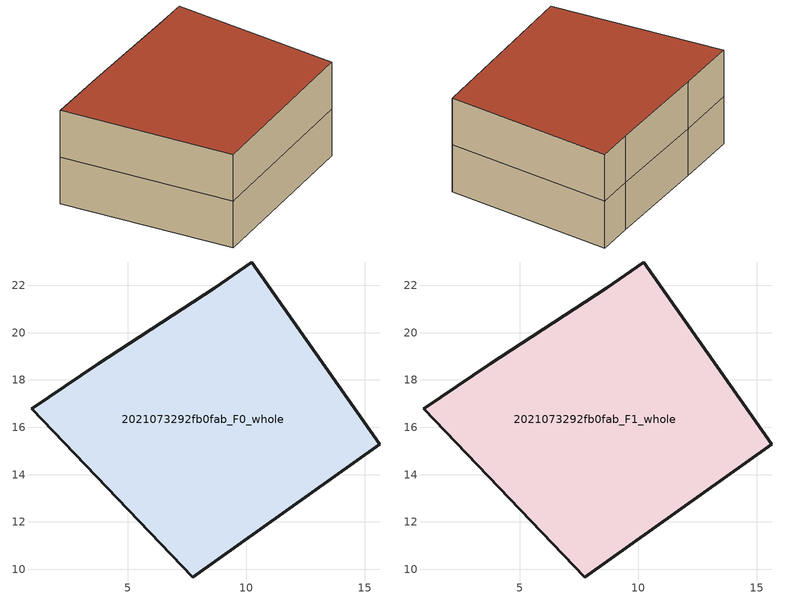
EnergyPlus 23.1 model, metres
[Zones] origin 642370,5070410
2021073292fb0fab_F0_whole
 floor ground (EU_floor_Construction): 10.24,22.98 15.64,15.28 7.74,9.68 0.93,16.78 3.74,18.68 8.64,21.88 z0
 wall outside (EU_wall_Construction): 0.93,16.78 7.74,9.68 15.64,15.28 10.24,22.98 8.64,21.88 3.74,18.68 0.93,16.78 z0:3
2021073292fb0fab_F1_whole
 floor to 2021073292fb0fab_F0_whole (EU_floor_Construction): 10.24,22.98 15.64,15.28 7.74,9.68 0.93,16.78 3.74,18.68 8.64,21.88 z3
 wall outside (EU_wall_Construction): 0.93,16.78 7.74,9.68 15.64,15.28 10.24,22.98 8.64,21.88 3.74,18.68 0.93,16.78 z3:6
 roof outside (EU_roof_Construction): 15.64,15.28 10.24,22.98 8.64,21.88 3.74,18.68 0.93,16.78 7.74,9.68 z6
[Building]
EU S2 Campaign: North Axis=0; Terrain=City; Solar Distribution=FullExterior
[Site:Location]
Lyon-Bron: Latitude=45.75; Longitude=5; Time Zone=1; Elevation=198
[SizingPeriod:WeatherFileDays]
AnnualSizingPeriod: Begin Month=1; Begin Day of Month=1; End Month=12; End Day of Month=31; Day of Week for Start Day=Monday; Use Weather File Daylight Saving Period=No; Use Weather File Rain and Snow Indicators=No
[MATERIAL]
EU_InternalMass_Material: Roughness=MediumRough; Thickness=0.1; Conductivity=1; Density=1800; Specific Heat=900; Thermal Absorptance=0.9; Solar Absorptance=0.7; Visible Absorptance=0.7
[MATERIAL:NOMASS] Roughness=MediumRough; Thermal Absorptance=0.9; Solar Absorptance=0.7; Visible Absorptance=0.7
Name | Thermal Resistance
EU_wall_NoMass | 0.87146
EU_roof_NoMass | 0.842276
EU_floor_NoMass | 0.496999
[CONSTRUCTION]
EU_wall_Construction: EU_wall_NoMass
EU_roof_Construction: EU_roof_NoMass
EU_floor_Construction: EU_floor_NoMass
EU_InternalMass_Construction: EU_InternalMass_Material
[ZONE] Type=1; Multiplier=1; Ceiling Height=autocalculate; Floor Area=autocalculate; Part of Total Floor Area=Yes
Name | Volume
2021073292fb0fab_F0_whole | 299.375
2021073292fb0fab_F1_whole | 299.376
[INTERNALMASS] Construction=EU_InternalMass_Construction; Surface Area=99.7918
Name | Zone or ZoneList
2021073292fb0fab_F0_whole_EU_InternalMass | 2021073292fb0fab_F0_whole
2021073292fb0fab_F1_whole_EU_InternalMass | 2021073292fb0fab_F1_whole
[OTHEREQUIPMENT] Fuel Type=Electricity; Design Level Calculation Method=Watts/Area; Power per Zone Floor Area=1; Fraction Latent=0; Fraction Radiant=0; Fraction Lost=0; Carbon Dioxide Generation Rate=0; EndUse Subcategory=EU_Step8_InternalGains
Name | Zone or ZoneList or Space or SpaceList | Schedule
EU_Step8_InternalGain_2021073292fb0fab_F0_whole_f000 | 2021073292fb0fab_F0_whole | EU_Step8_GainSchedule_2021073292fb0fab_F0_whole_f000
EU_Step8_InternalGain_2021073292fb0fab_F1_whole_f000 | 2021073292fb0fab_F1_whole | EU_Step8_GainSchedule_2021073292fb0fab_F1_whole_f000
[ZONEVENTILATION:DESIGNFLOWRATE] Schedule=EU_AlwaysOn; Design Flow Rate Calculation Method=AirChanges/Hour; Air Changes per Hour=0.425; Ventilation Type=Natural; Fan Pressure Rise=0; Fan Total Efficiency=1; Constant Term Coefficient=1; Temperature Term Coefficient=0; Velocity Term Coefficient=0; Velocity Squared Term Coefficient=0; Minimum Indoor Temperature=-100; Maximum Indoor Temperature=100; Delta Temperature=-100; Minimum Outdoor Temperature=-100; Maximum Outdoor Temperature=100; Maximum Wind Speed=40
Name | Zone or ZoneList or Space or SpaceList
EU_ConstantAir_2021073292fb0fab_F0_whole | 2021073292fb0fab_F0_whole
EU_ConstantAir_2021073292fb0fab_F1_whole | 2021073292fb0fab_F1_whole
[HVACTEMPLATE:THERMOSTAT] Constant Heating Setpoint=20; Constant Cooling Setpoint=50
EU_HeatOnly_2021073292fb0fab_F0_whole; EU_HeatOnly_2021073292fb0fab_F1_whole
[HVACTEMPLATE:ZONE:IDEALLOADSAIRSYSTEM] System Availability Schedule=EU_AlwaysOn; Maximum Heating Supply Air Temperature=50; Minimum Cooling Supply Air Temperature=13; Maximum Heating Supply Air Humidity Ratio=0.0156; Minimum Cooling Supply Air Humidity Ratio=0.0077; Heating Limit=NoLimit; Cooling Limit=NoLimit; Heating Availability Schedule=EU_AlwaysOn; Cooling Availability Schedule=EU_CoolingOff; Dehumidification Control Type=ConstantSensibleHeatRatio; Cooling Sensible Heat Ratio=0.7; Dehumidification Setpoint=60; Humidification Control Type=None; Humidification Setpoint=30; Outdoor Air Method=None; Outdoor Air Flow Rate per Person=0.00944; Outdoor Air Flow Rate per Zone Floor Area=0; Outdoor Air Flow Rate per Zone=0; Demand Controlled Ventilation Type=None; Outdoor Air Economizer Type=NoEconomizer; Heat Recovery Type=None; Sensible Heat Recovery Effectiveness=0.7; Latent Heat Recovery Effectiveness=0.65
Name | Template Thermostat
2021073292fb0fab_F0_whole | EU_HeatOnly_2021073292fb0fab_F0_whole
2021073292fb0fab_F1_whole | EU_HeatOnly_2021073292fb0fab_F1_whole
[SIZING:ZONE] Zone Cooling Design Supply Air Temperature Input Method=SupplyAirTemperature; Zone Cooling Design Supply Air Temperature=13; Zone Heating Design Supply Air Temperature Input Method=SupplyAirTemperature; Zone Heating Design Supply Air Temperature=50; Zone Cooling Design Supply Air Humidity Ratio=0.008; Zone Heating Design Supply Air Humidity Ratio=0.008; Cooling Design Air Flow Method=DesignDay; Cooling Design Air Flow Rate=0; Cooling Minimum Air Flow per Zone Floor Area=0.000762; Cooling Minimum Air Flow=0; Cooling Minimum Air Flow Fraction=0.2; Heating Design Air Flow Method=DesignDay; Heating Design Air Flow Rate=0; Heating Maximum Air Flow per Zone Floor Area=0.002032; Heating Maximum Air Flow=0.141576; Heating Maximum Air Flow Fraction=0.3; Account for Dedicated Outdoor Air System=No; Dedicated Outdoor Air System Control Strategy=NeutralSupplyAir; Dedicated Outdoor Air Low Setpoint Temperature for Design=autosize; Dedicated Outdoor Air High Setpoint Temperature for Design=autosize; Zone Load Sizing Method=Sensible Load Only No Latent Load; Zone Latent Cooling Design Supply Air Humidity Ratio Input Method=HumidityRatioDifference; Zone Cooling Design Supply Air Humidity Ratio Difference=0.005; Zone Latent Heating Design Supply Air Humidity Ratio Input Method=HumidityRatioDifference; Zone Humidification Design Supply Air Humidity Ratio Difference=0.005
2021073292fb0fab_F0_whole; 2021073292fb0fab_F1_whole
[SCHEDULE:CONSTANT]
Name | Hourly Value
EU_AlwaysOn | 1
EU_CoolingOff | 0
[SCHEDULE:FILE] Column Number=1; Rows to Skip at Top=0; Number of Hours of Data=8760; Column Separator=Comma; Interpolate to Timestep=No; Minutes per Item=60; Adjust Schedule for Daylight Savings=Yes
Name | File
EU_Step8_GainSchedule_2021073292fb0fab_F0_whole_f000 | C:\Users\o_iseri\Desktop\OpenUBEM\openubem\outputs\eu_evidence\EU-11\FR-LYO-HAUTCOEURPENTES\idfs\2021073292fb0fab\2021073292fb0fab_F0_whole_f000_gain.csv
EU_Step8_GainSchedule_2021073292fb0fab_F1_whole_f000 | C:\Users\o_iseri\Desktop\OpenUBEM\openubem\outputs\eu_evidence\EU-11\FR-LYO-HAUTCOEURPENTES\idfs\2021073292fb0fab\2021073292fb0fab_F1_whole_f000_gain.csv
